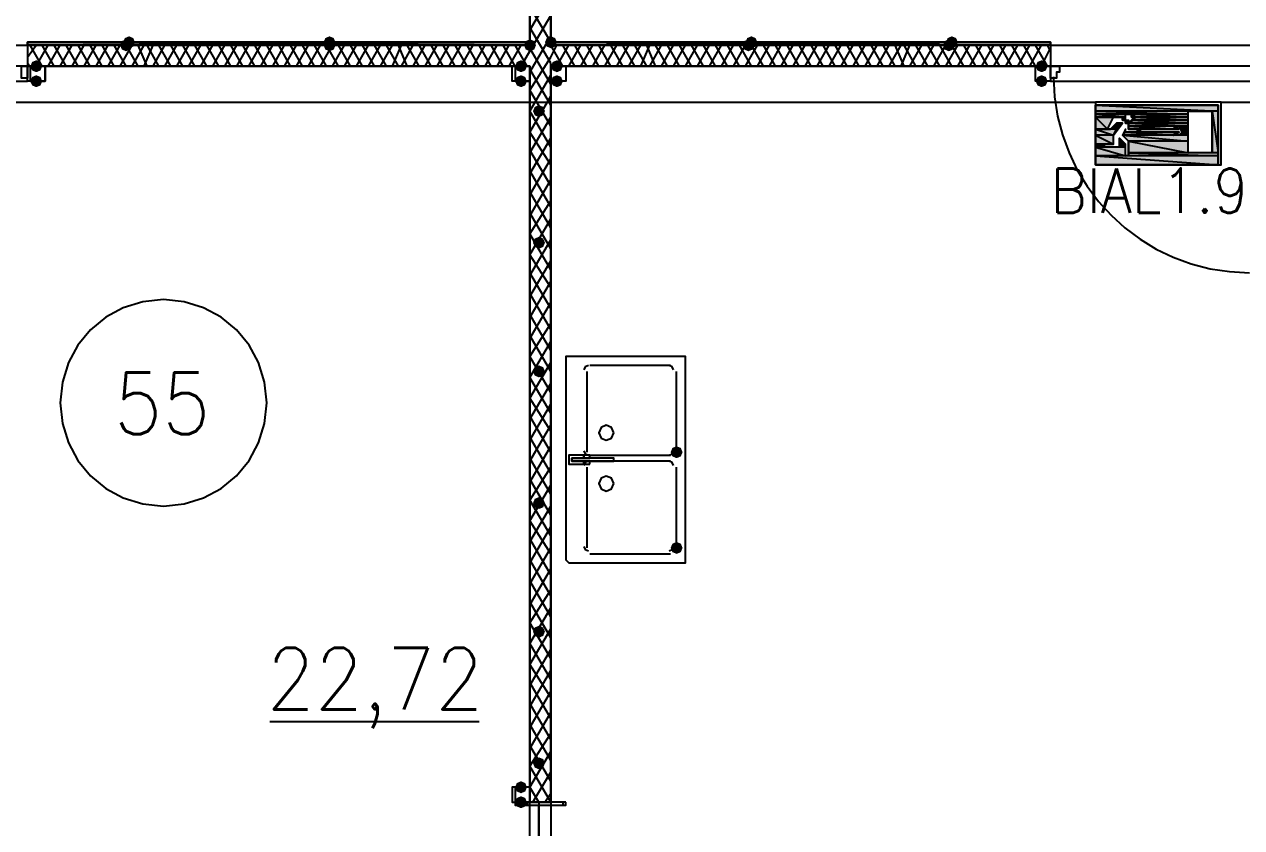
# Model space of a CAD drawing. Header units: millimetres. Extents: x 0 to 420, y 0 to 297.
# Drawn here: x 213.49 to 230.71, y 140.69 to 152.06 of the extents above; entities that cross this region are included whole.
import ezdxf

# ---------------------------------------------------------------- set-up
doc = ezdxf.new("R2010")
doc.units = ezdxf.units.MM
doc.layers.get('0').update_dxf_attribs({"linetype": 'CONTINUOUS'})
doc.styles.get("Standard").update_dxf_attribs({"font": 'STANDARD'})

msp = doc.modelspace()

# ---------------------------------------------------------------- hatches: boundary and pattern name
at = {"true_color": 0x000007}
h = msp.add_hatch(color=0, dxfattribs=at)
h.paths.add_polyline_path([(220.641333, 151.807333), (213.529333, 151.807333), (220.641333, 151.765)], flags=0)
h.paths.add_polyline_path([(213.529333, 151.807333), (220.641333, 151.765), (213.529333, 151.765)], flags=0)
at = {"true_color": 0x0000fe}
for points in [[(215.011, 151.765), (214.986129, 151.705204), (214.926333, 151.680333), (214.866538, 151.705204), (214.841667, 151.765), (214.866537, 151.824796), (214.926333, 151.849667), (214.986129, 151.824796)], [(215.053333, 151.807333), (215.028463, 151.747537), (214.968667, 151.722667), (214.908871, 151.747537), (214.884, 151.807333), (214.908871, 151.867129), (214.968667, 151.892), (215.028462, 151.867129)], [(217.889667, 151.807333), (217.864796, 151.747537), (217.805, 151.722667), (217.745204, 151.747537), (217.720333, 151.807333), (217.745204, 151.867129), (217.805, 151.892), (217.864796, 151.867129)], [(217.889667, 151.765), (217.864796, 151.705204), (217.805, 151.680333), (217.745204, 151.705204), (217.720333, 151.765), (217.745204, 151.824796), (217.805, 151.849667), (217.864796, 151.824796)], [(220.726, 151.765), (220.701129, 151.705204), (220.641333, 151.680333), (220.581538, 151.705204), (220.556667, 151.765), (220.581537, 151.824796), (220.641333, 151.849667), (220.701129, 151.824796)], [(220.726, 151.765), (220.701129, 151.705204), (220.641333, 151.680333), (220.581538, 151.705204), (220.556667, 151.765), (220.581537, 151.824796), (220.641333, 151.849667), (220.701129, 151.824796)], [(221.022333, 151.807333), (220.997462, 151.747537), (220.937667, 151.722667), (220.877871, 151.747537), (220.853, 151.807333), (220.877871, 151.867129), (220.937667, 151.892), (220.997462, 151.867129)], [(223.816333, 151.765), (223.791462, 151.705204), (223.731667, 151.680333), (223.671871, 151.705204), (223.647, 151.765), (223.671871, 151.824796), (223.731667, 151.849667), (223.791462, 151.824796)], [(223.858667, 151.807333), (223.833796, 151.747537), (223.774, 151.722667), (223.714204, 151.747537), (223.689333, 151.807333), (223.714204, 151.867129), (223.774, 151.892), (223.833796, 151.867129)], [(226.652667, 151.765), (226.627796, 151.705204), (226.568, 151.680333), (226.508204, 151.705204), (226.483333, 151.765), (226.508204, 151.824796), (226.568, 151.849667), (226.627796, 151.824796)], [(226.695, 151.807333), (226.670129, 151.747537), (226.610333, 151.722667), (226.550538, 151.747537), (226.525667, 151.807333), (226.550537, 151.867129), (226.610333, 151.892), (226.670129, 151.867129)]]:
    msp.add_hatch(color=0, dxfattribs=at).paths.add_polyline_path(points, flags=0)
at = {"true_color": 0x000007}
h = msp.add_hatch(color=0, dxfattribs=at)
h.paths.add_polyline_path([(228.007333, 151.807333), (220.937667, 151.807333), (228.007333, 151.765)], flags=0)
h.paths.add_polyline_path([(220.937667, 151.807333), (228.007333, 151.765), (220.937667, 151.765)], flags=0)
for points in [[(213.741, 151.468667), (213.716129, 151.408871), (213.656333, 151.384), (213.596538, 151.408871), (213.571667, 151.468667), (213.596537, 151.528462), (213.656333, 151.553333), (213.716129, 151.528463)], [(220.599, 151.468667), (220.574129, 151.408871), (220.514333, 151.384), (220.454537, 151.408871), (220.429667, 151.468667), (220.454537, 151.528462), (220.514333, 151.553333), (220.574129, 151.528463)], [(221.107, 151.468667), (221.082129, 151.408871), (221.022333, 151.384), (220.962538, 151.408871), (220.937667, 151.468667), (220.962537, 151.528462), (221.022333, 151.553333), (221.082129, 151.528463)], [(227.965, 151.468667), (227.940129, 151.408871), (227.880333, 151.384), (227.820538, 151.408871), (227.795667, 151.468667), (227.820537, 151.528462), (227.880333, 151.553333), (227.940129, 151.528463)], [(213.741, 151.257), (213.716129, 151.197204), (213.656333, 151.172333), (213.596538, 151.197204), (213.571667, 151.257), (213.596537, 151.316796), (213.656333, 151.341667), (213.716129, 151.316796)], [(220.599, 151.257), (220.574129, 151.197204), (220.514333, 151.172333), (220.454537, 151.197204), (220.429667, 151.257), (220.454537, 151.316796), (220.514333, 151.341667), (220.574129, 151.316796)], [(221.107, 151.257), (221.082129, 151.197204), (221.022333, 151.172333), (220.962538, 151.197204), (220.937667, 151.257), (220.962537, 151.316796), (221.022333, 151.341667), (221.082129, 151.316796)], [(227.965, 151.257), (227.940129, 151.197204), (227.880333, 151.172333), (227.820538, 151.197204), (227.795667, 151.257), (227.820537, 151.316796), (227.880333, 151.341667), (227.940129, 151.316796)], [(220.853, 150.833667), (220.828129, 150.773871), (220.768333, 150.749), (220.708538, 150.773871), (220.683667, 150.833667), (220.708537, 150.893462), (220.768333, 150.918333), (220.828129, 150.893463)], [(220.853, 148.971), (220.828129, 148.911204), (220.768333, 148.886333), (220.708538, 148.911204), (220.683667, 148.971), (220.708537, 149.030796), (220.768333, 149.055667), (220.828129, 149.030796)], [(220.853, 147.150667), (220.828129, 147.090871), (220.768333, 147.066), (220.708538, 147.090871), (220.683667, 147.150667), (220.708537, 147.210462), (220.768333, 147.235333), (220.828129, 147.210463)], [(222.800333, 146.007667), (222.775463, 145.947871), (222.715667, 145.923), (222.655871, 145.947871), (222.631, 146.007667), (222.655871, 146.067462), (222.715667, 146.092333), (222.775462, 146.067463)], [(220.853, 145.288), (220.828129, 145.228204), (220.768333, 145.203333), (220.708538, 145.228204), (220.683667, 145.288), (220.708537, 145.347796), (220.768333, 145.372667), (220.828129, 145.347796)], [(222.800333, 144.653), (222.775463, 144.593204), (222.715667, 144.568333), (222.655871, 144.593204), (222.631, 144.653), (222.655871, 144.712796), (222.715667, 144.737667), (222.775462, 144.712796)], [(220.853, 143.467667), (220.828129, 143.407871), (220.768333, 143.383), (220.708538, 143.407871), (220.683667, 143.467667), (220.708537, 143.527462), (220.768333, 143.552333), (220.828129, 143.527463)], [(220.853, 141.605), (220.828129, 141.545204), (220.768333, 141.520333), (220.708538, 141.545204), (220.683667, 141.605), (220.708537, 141.664796), (220.768333, 141.689667), (220.828129, 141.664796)], [(220.599, 141.266333), (220.574129, 141.206537), (220.514333, 141.181667), (220.454537, 141.206537), (220.429667, 141.266333), (220.454537, 141.326129), (220.514333, 141.351), (220.574129, 141.326129)], [(220.599, 141.054667), (220.574129, 140.994871), (220.514333, 140.97), (220.454537, 140.994871), (220.429667, 141.054667), (220.454537, 141.114462), (220.514333, 141.139333), (220.574129, 141.114463)]]:
    msp.add_hatch(color=0, dxfattribs=at).paths.add_polyline_path(points, flags=0)
at = {"true_color": 0x000052}
h = msp.add_hatch(color=0, dxfattribs=at)
h.paths.add_polyline_path([(230.378, 150.918333), (228.642333, 150.918333), (230.378, 150.833667)], flags=0)
h.paths.add_polyline_path([(228.642333, 150.918333), (230.378, 150.833667), (228.642333, 150.833667)], flags=0)
h = msp.add_hatch(color=0, dxfattribs=at)
h.paths.add_polyline_path([(229.954667, 150.833667), (228.642333, 150.833667), (229.954667, 150.791333)], flags=0)
h.paths.add_polyline_path([(228.642333, 150.833667), (229.954667, 150.791333), (228.642333, 150.791333)], flags=0)
h = msp.add_hatch(color=0, dxfattribs=at)
h.paths.add_polyline_path([(229.065667, 150.791333), (228.642333, 150.791333)], flags=0)
h.paths.add_polyline_path([(229.065667, 150.791333), (228.642333, 150.791333), (229.108, 150.791333)], flags=0)
h = msp.add_hatch(color=0, dxfattribs=at)
h.paths.add_polyline_path([(228.642333, 150.791333), (229.065667, 150.791333)], flags=0)
h.paths.add_polyline_path([(229.065667, 150.791333), (228.642333, 150.791333)], flags=0)
h = msp.add_hatch(color=0, dxfattribs=at)
h.paths.add_polyline_path([(229.065667, 150.791333), (228.642333, 150.791333), (229.065667, 150.749)], flags=0)
h.paths.add_polyline_path([(228.642333, 150.791333), (229.065667, 150.749), (228.642333, 150.749)], flags=0)
h = msp.add_hatch(color=0, dxfattribs=at)
h.paths.add_polyline_path([(228.642333, 150.749), (229.065667, 150.749)], flags=0)
h.paths.add_polyline_path([(229.065667, 150.749), (228.642333, 150.749)], flags=0)
h.paths.add_polyline_path([(229.065667, 150.749), (228.642333, 150.749)], flags=0)
h.paths.add_polyline_path([(228.642333, 150.749), (229.065667, 150.749)], flags=0)
h = msp.add_hatch(color=0, dxfattribs=at)
h.paths.add_polyline_path([(228.642333, 150.749), (229.065667, 150.749)], flags=0)
h.paths.add_polyline_path([(229.065667, 150.749), (228.642333, 150.749)], flags=0)
h = msp.add_hatch(color=0, dxfattribs=at)
h.paths.add_polyline_path([(228.896333, 150.749), (228.642333, 150.749), (228.811667, 150.579667)], flags=0)
h.paths.add_polyline_path([(228.642333, 150.749), (228.811667, 150.579667), (228.642333, 150.579667)], flags=0)
h = msp.add_hatch(color=0, dxfattribs=at)
h.paths.add_polyline_path([(229.065667, 150.749), (229.023333, 150.749), (229.065667, 150.706667)], flags=0)
h.paths.add_polyline_path([(229.023333, 150.749), (229.065667, 150.706667), (229.023333, 150.706667)], flags=0)
h = msp.add_hatch(color=0, dxfattribs=at)
h.paths.add_polyline_path([(229.023333, 150.706667), (229.065667, 150.706667)], flags=0)
h.paths.add_polyline_path([(229.065667, 150.706667), (229.023333, 150.706667)], flags=0)
h = msp.add_hatch(color=0, dxfattribs=at)
h.paths.add_polyline_path([(229.023333, 150.706667), (229.065667, 150.706667)], flags=0)
h.paths.add_polyline_path([(229.065667, 150.706667), (229.023333, 150.706667)], flags=0)
h = msp.add_hatch(color=0, dxfattribs=at)
h.paths.add_polyline_path([(229.108, 150.791333), (229.065667, 150.791333)], flags=0)
h.paths.add_polyline_path([(229.065667, 150.791333), (229.108, 150.791333)], flags=0)
h = msp.add_hatch(color=0, dxfattribs=at)
h.paths.add_polyline_path([(229.108, 150.664333), (229.065667, 150.706667)], flags=0)
h.paths.add_polyline_path([(229.108, 150.664333), (229.065667, 150.706667), (229.108, 150.706667)], flags=0)
h = msp.add_hatch(color=0, dxfattribs=at)
h.paths.add_polyline_path([(229.065667, 150.706667), (229.065667, 150.664333)], flags=0)
h.paths.add_polyline_path([(229.065667, 150.664333), (229.065667, 150.706667)], flags=0)
h = msp.add_hatch(color=0, dxfattribs=at)
h.paths.add_polyline_path([(229.108, 150.791333), (229.954667, 150.791333)], flags=0)
h.paths.add_polyline_path([(229.954667, 150.791333), (229.108, 150.791333)], flags=0)
for points in [[(229.108, 150.791333), (229.150333, 150.791333)], [(229.150333, 150.791333), (229.192667, 150.749), (229.150333, 150.749)], [(229.150333, 150.749), (229.192667, 150.749)], [(229.192667, 150.749), (229.192667, 150.706667), (229.150333, 150.706667)], [(229.150333, 150.706667), (229.192667, 150.706667)], [(228.981, 150.452667), (229.023333, 150.410333), (228.981, 150.410333)]]:
    msp.add_hatch(color=0, dxfattribs=at).paths.add_polyline_path(points, flags=0)
h = msp.add_hatch(color=0, dxfattribs=at)
h.paths.add_polyline_path([(229.108, 150.791333), (229.954667, 150.791333)], flags=0)
h.paths.add_polyline_path([(229.954667, 150.791333), (229.108, 150.791333)], flags=0)
h = msp.add_hatch(color=0, dxfattribs=at)
h.paths.add_polyline_path([(229.150333, 150.664333), (229.150333, 150.706667)], flags=0)
h.paths.add_polyline_path([(229.150333, 150.706667), (229.150333, 150.664333), (229.108, 150.664333)], flags=0)
h = msp.add_hatch(color=0, dxfattribs=at)
h.paths.add_polyline_path([(229.150333, 150.791333), (229.954667, 150.791333)], flags=0)
h.paths.add_polyline_path([(229.954667, 150.791333), (229.150333, 150.791333)], flags=0)
h = msp.add_hatch(color=0, dxfattribs=at)
h.paths.add_polyline_path([(229.150333, 150.706667), (229.192667, 150.706667)], flags=0)
h.paths.add_polyline_path([(229.192667, 150.706667), (229.150333, 150.706667)], flags=0)
h = msp.add_hatch(color=0, dxfattribs=at)
h.paths.add_polyline_path([(229.954667, 150.706667), (229.192667, 150.706667)], flags=0)
h.paths.add_polyline_path([(229.192667, 150.706667), (229.954667, 150.706667), (229.150333, 150.706667)], flags=0)
h = msp.add_hatch(color=0, dxfattribs=at)
h.paths.add_polyline_path([(229.150333, 150.706667), (229.954667, 150.706667)], flags=0)
h.paths.add_polyline_path([(229.954667, 150.706667), (229.150333, 150.706667)], flags=0)
h = msp.add_hatch(color=0, dxfattribs=at)
h.paths.add_polyline_path([(229.150333, 150.706667), (229.954667, 150.706667)], flags=0)
h.paths.add_polyline_path([(229.954667, 150.706667), (229.150333, 150.706667)], flags=0)
h = msp.add_hatch(color=0, dxfattribs=at)
h.paths.add_polyline_path([(229.954667, 150.706667), (229.150333, 150.706667), (229.954667, 150.664333)], flags=0)
h.paths.add_polyline_path([(229.150333, 150.706667), (229.954667, 150.664333), (229.150333, 150.664333)], flags=0)
h = msp.add_hatch(color=0, dxfattribs=at)
h.paths.add_polyline_path([(229.192667, 150.791333), (229.954667, 150.791333)], flags=0)
h.paths.add_polyline_path([(229.954667, 150.791333), (229.192667, 150.791333)], flags=0)
h = msp.add_hatch(color=0, dxfattribs=at)
h.paths.add_polyline_path([(229.954667, 150.791333), (229.192667, 150.791333), (229.954667, 150.749)], flags=0)
h.paths.add_polyline_path([(229.192667, 150.791333), (229.954667, 150.749), (229.192667, 150.749)], flags=0)
h = msp.add_hatch(color=0, dxfattribs=at)
h.paths.add_polyline_path([(229.192667, 150.749), (229.954667, 150.749)], flags=0)
h.paths.add_polyline_path([(229.954667, 150.749), (229.192667, 150.749)], flags=0)
h = msp.add_hatch(color=0, dxfattribs=at)
h.paths.add_polyline_path([(229.192667, 150.749), (229.954667, 150.749)], flags=0)
h.paths.add_polyline_path([(229.954667, 150.749), (229.192667, 150.749)], flags=0)
h = msp.add_hatch(color=0, dxfattribs=at)
h.paths.add_polyline_path([(229.192667, 150.749), (229.954667, 150.749)], flags=0)
h.paths.add_polyline_path([(229.954667, 150.749), (229.192667, 150.749)], flags=0)
h = msp.add_hatch(color=0, dxfattribs=at)
h.paths.add_polyline_path([(229.192667, 150.749), (229.954667, 150.749)], flags=0)
h.paths.add_polyline_path([(229.954667, 150.749), (229.192667, 150.749)], flags=0)
h = msp.add_hatch(color=0, dxfattribs=at)
h.paths.add_polyline_path([(229.954667, 150.749), (229.192667, 150.749), (229.954667, 150.706667)], flags=0)
h.paths.add_polyline_path([(229.192667, 150.749), (229.954667, 150.706667), (229.192667, 150.706667)], flags=0)
h = msp.add_hatch(color=0, dxfattribs=at)
h.paths.add_polyline_path([(229.192667, 150.706667), (229.954667, 150.706667)], flags=0)
h.paths.add_polyline_path([(229.954667, 150.706667), (229.192667, 150.706667)], flags=0)
h = msp.add_hatch(color=0, dxfattribs=at)
h.paths.add_polyline_path([(229.192667, 150.706667), (229.954667, 150.706667)], flags=0)
h.paths.add_polyline_path([(229.954667, 150.706667), (229.192667, 150.706667)], flags=0)
h = msp.add_hatch(color=0, dxfattribs=at)
h.paths.add_polyline_path([(229.192667, 150.706667), (229.954667, 150.706667)], flags=0)
h.paths.add_polyline_path([(229.954667, 150.706667), (229.192667, 150.706667)], flags=0)
h = msp.add_hatch(color=0, dxfattribs=at)
h.paths.add_polyline_path([(230.378, 150.833667), (230.293333, 150.833667), (230.378, 150.241)], flags=0)
h.paths.add_polyline_path([(230.293333, 150.833667), (230.378, 150.241), (230.293333, 150.241)], flags=0)
h = msp.add_hatch(color=0, dxfattribs=at)
h.paths.add_polyline_path([(228.854, 150.579667), (228.642333, 150.579667)], flags=0)
h.paths.add_polyline_path([(228.854, 150.579667), (228.642333, 150.579667), (228.811667, 150.579667)], flags=0)
h = msp.add_hatch(color=0, dxfattribs=at)
h.paths.add_polyline_path([(228.938667, 150.579667), (228.642333, 150.579667), (228.896333, 150.495)], flags=0)
h.paths.add_polyline_path([(228.642333, 150.579667), (228.896333, 150.495), (228.642333, 150.495)], flags=0)
h = msp.add_hatch(color=0, dxfattribs=at)
h.paths.add_polyline_path([(229.023333, 150.664333), (228.938667, 150.664333), (228.938667, 150.579667)], flags=0)
h.paths.add_polyline_path([(228.938667, 150.664333), (228.938667, 150.579667), (228.854, 150.579667)], flags=0)
h = msp.add_hatch(color=0, dxfattribs=at)
h.paths.add_polyline_path([(229.785333, 150.537333), (229.065667, 150.537333), (229.743, 150.495)], flags=0)
h.paths.add_polyline_path([(229.065667, 150.537333), (229.743, 150.495), (229.023333, 150.495)], flags=0)
h = msp.add_hatch(color=0, dxfattribs=at)
h.paths.add_polyline_path([(229.065667, 150.664333), (229.108, 150.664333)], flags=0)
h.paths.add_polyline_path([(229.108, 150.664333), (229.065667, 150.664333)], flags=0)
h = msp.add_hatch(color=0, dxfattribs=at)
h.paths.add_polyline_path([(229.065667, 150.664333), (229.954667, 150.664333)], flags=0)
h.paths.add_polyline_path([(229.954667, 150.664333), (229.065667, 150.664333)], flags=0)
h = msp.add_hatch(color=0, dxfattribs=at)
h.paths.add_polyline_path([(229.954667, 150.664333), (229.108, 150.664333), (229.954667, 150.622)], flags=0)
h.paths.add_polyline_path([(229.108, 150.664333), (229.954667, 150.622), (229.108, 150.622)], flags=0)
h = msp.add_hatch(color=0, dxfattribs=at)
h.paths.add_polyline_path([(229.743, 150.622), (229.108, 150.622), (229.785333, 150.579667)], flags=0)
h.paths.add_polyline_path([(229.108, 150.622), (229.785333, 150.579667), (229.108, 150.579667)], flags=0)
h = msp.add_hatch(color=0, dxfattribs=at)
h.paths.add_polyline_path([(229.150333, 150.664333), (229.954667, 150.664333)], flags=0)
h.paths.add_polyline_path([(229.954667, 150.664333), (229.150333, 150.664333)], flags=0)
h = msp.add_hatch(color=0, dxfattribs=at)
h.paths.add_polyline_path([(229.827667, 150.579667), (229.235, 150.579667)], flags=0)
h.paths.add_polyline_path([(229.827667, 150.579667), (229.235, 150.579667), (229.785333, 150.579667)], flags=0)
h = msp.add_hatch(color=0, dxfattribs=at)
h.paths.add_polyline_path([(229.277333, 150.579667), (229.235, 150.579667), (229.277333, 150.537333)], flags=0)
h.paths.add_polyline_path([(229.235, 150.579667), (229.277333, 150.537333), (229.235, 150.537333)], flags=0)
h = msp.add_hatch(color=0, dxfattribs=at)
h.paths.add_polyline_path([(229.785333, 150.537333), (229.235, 150.537333)], flags=0)
h.paths.add_polyline_path([(229.785333, 150.537333), (229.235, 150.537333), (229.827667, 150.537333)], flags=0)
h = msp.add_hatch(color=0, dxfattribs=at)
h.paths.add_polyline_path([(229.954667, 150.622), (229.827667, 150.622), (229.954667, 150.537333)], flags=0)
h.paths.add_polyline_path([(229.827667, 150.622), (229.954667, 150.537333), (229.87, 150.537333)], flags=0)
h = msp.add_hatch(color=0, dxfattribs=at)
h.paths.add_polyline_path([(229.954667, 150.537333), (229.87, 150.537333), (229.954667, 150.495)], flags=0)
h.paths.add_polyline_path([(229.87, 150.537333), (229.954667, 150.495), (229.827667, 150.495)], flags=0)
h = msp.add_hatch(color=0, dxfattribs=at)
h.paths.add_polyline_path([(228.896333, 150.495), (228.642333, 150.495), (228.896333, 150.368)], flags=0)
h.paths.add_polyline_path([(228.642333, 150.495), (228.896333, 150.368), (228.642333, 150.368)], flags=0)
h = msp.add_hatch(color=0, dxfattribs=at)
h.paths.add_polyline_path([(228.769333, 150.368), (228.642333, 150.368), (228.769333, 150.325667)], flags=0)
h.paths.add_polyline_path([(228.642333, 150.368), (228.769333, 150.325667), (228.642333, 150.325667)], flags=0)
h = msp.add_hatch(color=0, dxfattribs=at)
h.paths.add_polyline_path([(229.023333, 150.410333), (228.981, 150.410333), (229.065667, 150.368)], flags=0)
h.paths.add_polyline_path([(228.981, 150.410333), (229.065667, 150.368), (228.981, 150.368)], flags=0)
h = msp.add_hatch(color=0, dxfattribs=at)
h.paths.add_polyline_path([(229.065667, 150.368), (228.981, 150.368), (229.065667, 150.325667)], flags=0)
h.paths.add_polyline_path([(228.981, 150.368), (229.065667, 150.325667), (228.981, 150.325667)], flags=0)
h = msp.add_hatch(color=0, dxfattribs=at)
h.paths.add_polyline_path([(229.954667, 150.495), (229.023333, 150.495), (229.954667, 150.410333)], flags=0)
h.paths.add_polyline_path([(229.023333, 150.495), (229.954667, 150.410333), (229.108, 150.410333)], flags=0)
h = msp.add_hatch(color=0, dxfattribs=at)
h.paths.add_polyline_path([(229.954667, 150.410333), (229.108, 150.410333), (229.954667, 150.241)], flags=0)
h.paths.add_polyline_path([(229.108, 150.410333), (229.954667, 150.241), (229.108, 150.241)], flags=0)
h = msp.add_hatch(color=0, dxfattribs=at)
h.paths.add_polyline_path([(229.065667, 150.325667), (228.642333, 150.325667), (229.065667, 150.198667)], flags=0)
h.paths.add_polyline_path([(228.642333, 150.325667), (229.065667, 150.198667), (228.642333, 150.198667)], flags=0)
h = msp.add_hatch(color=0, dxfattribs=at)
h.paths.add_polyline_path([(230.378, 150.198667), (228.642333, 150.198667), (230.378, 150.071667)], flags=0)
h.paths.add_polyline_path([(228.642333, 150.198667), (230.378, 150.071667), (228.642333, 150.071667)], flags=0)
h = msp.add_hatch(color=0, dxfattribs=at)
h.paths.add_polyline_path([(230.378, 150.241), (229.108, 150.241), (230.378, 150.198667)], flags=0)
h.paths.add_polyline_path([(229.108, 150.241), (230.378, 150.198667), (229.108, 150.198667)], flags=0)

# ---------------------------------------------------------------- linework, layer by layer
at = {"color": 0, "true_color": 0x0000ab}
for points in [[(203.538667, 151.765), (220.641333, 151.765), (220.641333, 158.453667), (203.538667, 158.453667)], [(220.937667, 158.453667), (220.937667, 151.765), (238.548333, 151.765), (238.548333, 158.453667)]]:
    msp.add_lwpolyline(points, close=True, dxfattribs=at)
at = {"color": 0, "true_color": 0x000007}
for points in [[(220.641333, 157.734), (220.641333, 151.765)], [(220.937667, 151.765), (220.937667, 157.734), (220.641333, 157.734)], [(220.641333, 151.976667), (220.937667, 152.484667)], [(220.937667, 151.807333), (220.641333, 152.315333)], [(220.641333, 151.680333), (220.937667, 152.188333)], [(220.937667, 151.511), (220.641333, 152.019)], [(220.641333, 151.765), (213.529333, 151.765), (220.641333, 151.807333), (213.529333, 151.807333)], [(213.529333, 151.595667), (213.656333, 151.765)], [(213.529333, 151.765), (213.529333, 151.468667)], [(213.529333, 151.765), (213.529333, 151.468667)], [(220.641333, 151.765), (213.529333, 151.765)], [(213.741, 151.468667), (213.571667, 151.765)], [(213.656333, 151.468667), (213.825667, 151.765)], [(213.910333, 151.468667), (213.741, 151.765)], [(213.825667, 151.468667), (213.995, 151.765)], [(214.079667, 151.468667), (213.910333, 151.765)], [(213.995, 151.468667), (214.164333, 151.765)], [(214.249, 151.468667), (214.079667, 151.765)], [(214.164333, 151.468667), (214.333667, 151.765)], [(214.418333, 151.468667), (214.249, 151.765)], [(214.333667, 151.468667), (214.503, 151.765)], [(214.587667, 151.468667), (214.418333, 151.765)], [(214.503, 151.468667), (214.672333, 151.765)], [(214.757, 151.468667), (214.587667, 151.765)], [(214.672333, 151.468667), (214.841667, 151.765)], [(214.926333, 151.468667), (214.757, 151.765)], [(214.841667, 151.468667), (215.011, 151.765)], [(215.095667, 151.468667), (214.926333, 151.765)], [(215.011, 151.468667), (215.180333, 151.765)], [(215.222667, 151.468667), (215.095667, 151.765)], [(215.180333, 151.468667), (215.307333, 151.765)], [(215.392, 151.468667), (215.222667, 151.765)], [(215.307333, 151.468667), (215.476667, 151.765)], [(215.561333, 151.468667), (215.392, 151.765)], [(215.476667, 151.468667), (215.646, 151.765)], [(215.730667, 151.468667), (215.561333, 151.765)], [(215.646, 151.468667), (215.815333, 151.765)], [(215.9, 151.468667), (215.730667, 151.765)], [(215.815333, 151.468667), (215.984667, 151.765)], [(216.069333, 151.468667), (215.9, 151.765)], [(215.984667, 151.468667), (216.154, 151.765)], [(216.238667, 151.468667), (216.069333, 151.765)], [(216.154, 151.468667), (216.323333, 151.765)], [(216.408, 151.468667), (216.238667, 151.765)], [(216.323333, 151.468667), (216.492667, 151.765)], [(216.577333, 151.468667), (216.408, 151.765)], [(216.492667, 151.468667), (216.662, 151.765)], [(216.746667, 151.468667), (216.577333, 151.765)], [(216.662, 151.468667), (216.831333, 151.765)], [(216.916, 151.468667), (216.746667, 151.765)], [(216.831333, 151.468667), (217.000667, 151.765)], [(217.085333, 151.468667), (216.916, 151.765)], [(217.000667, 151.468667), (217.17, 151.765)], [(217.254667, 151.468667), (217.085333, 151.765)], [(217.17, 151.468667), (217.339333, 151.765)], [(217.424, 151.468667), (217.254667, 151.765)], [(217.339333, 151.468667), (217.508667, 151.765)], [(217.593333, 151.468667), (217.424, 151.765)], [(217.508667, 151.468667), (217.678, 151.765)], [(217.762667, 151.468667), (217.593333, 151.765)], [(217.678, 151.468667), (217.847333, 151.765)], [(217.932, 151.468667), (217.762667, 151.765)], [(217.847333, 151.468667), (218.016667, 151.765)], [(218.101333, 151.468667), (217.932, 151.765)], [(218.016667, 151.468667), (218.186, 151.765)], [(218.270667, 151.468667), (218.101333, 151.765)], [(218.186, 151.468667), (218.355333, 151.765)], [(218.44, 151.468667), (218.270667, 151.765)], [(218.355333, 151.468667), (218.524667, 151.765)], [(218.609333, 151.468667), (218.44, 151.765)], [(218.524667, 151.468667), (218.694, 151.765)], [(218.778667, 151.468667), (218.609333, 151.765)], [(218.694, 151.468667), (218.821, 151.765)], [(218.905667, 151.468667), (218.778667, 151.765)], [(218.821, 151.468667), (218.990333, 151.765)], [(219.075, 151.468667), (218.905667, 151.765)], [(218.990333, 151.468667), (219.159667, 151.765)], [(219.244333, 151.468667), (219.075, 151.765)], [(219.159667, 151.468667), (219.329, 151.765)], [(219.413667, 151.468667), (219.244333, 151.765)], [(219.329, 151.468667), (219.498333, 151.765)], [(219.583, 151.468667), (219.413667, 151.765)], [(219.498333, 151.468667), (219.667667, 151.765)], [(219.752333, 151.468667), (219.583, 151.765)], [(219.667667, 151.468667), (219.837, 151.765)], [(219.921667, 151.468667), (219.752333, 151.765)], [(219.837, 151.468667), (220.006333, 151.765)], [(220.091, 151.468667), (219.921667, 151.765)], [(220.006333, 151.468667), (220.175667, 151.765)], [(220.260333, 151.468667), (220.091, 151.765)], [(220.175667, 151.468667), (220.345, 151.765)], [(220.429667, 151.468667), (220.260333, 151.765)], [(220.345, 151.468667), (220.514333, 151.765)], [(220.599, 151.468667), (220.429667, 151.765)], [(220.641333, 151.722667), (220.599, 151.765)], [(220.641333, 151.384), (220.937667, 151.892)], [(228.007333, 151.807333), (220.937667, 151.807333), (228.007333, 151.807333), (220.937667, 151.765)], [(220.937667, 151.595667), (221.022333, 151.765)], [(221.107, 151.468667), (220.937667, 151.765)], [(228.007333, 151.765), (220.937667, 151.765)], [(221.022333, 151.468667), (221.191667, 151.765)], [(221.276333, 151.468667), (221.107, 151.765)], [(221.191667, 151.468667), (221.361, 151.765)], [(221.445667, 151.468667), (221.276333, 151.765)], [(221.361, 151.468667), (221.530333, 151.765)], [(221.615, 151.468667), (221.445667, 151.765)], [(221.530333, 151.468667), (221.699667, 151.765)], [(221.784333, 151.468667), (221.615, 151.765)], [(221.699667, 151.468667), (221.869, 151.765)], [(221.953667, 151.468667), (221.784333, 151.765)], [(221.869, 151.468667), (222.038333, 151.765)], [(222.123, 151.468667), (221.953667, 151.765)], [(222.038333, 151.468667), (222.207667, 151.765)], [(222.292333, 151.468667), (222.123, 151.765)], [(222.207667, 151.468667), (222.334667, 151.765)], [(222.419333, 151.468667), (222.292333, 151.765)], [(222.334667, 151.468667), (222.504, 151.765)], [(222.588667, 151.468667), (222.419333, 151.765)], [(222.504, 151.468667), (222.673333, 151.765)], [(222.758, 151.468667), (222.588667, 151.765)], [(222.673333, 151.468667), (222.842667, 151.765)], [(222.927333, 151.468667), (222.758, 151.765)], [(222.842667, 151.468667), (223.012, 151.765)], [(223.096667, 151.468667), (222.927333, 151.765)], [(223.012, 151.468667), (223.181333, 151.765)], [(223.266, 151.468667), (223.096667, 151.765)], [(223.181333, 151.468667), (223.350667, 151.765)], [(223.435333, 151.468667), (223.266, 151.765)], [(223.350667, 151.468667), (223.52, 151.765)], [(223.604667, 151.468667), (223.435333, 151.765)], [(223.52, 151.468667), (223.689333, 151.765)], [(223.774, 151.468667), (223.604667, 151.765)], [(223.689333, 151.468667), (223.858667, 151.765)], [(223.943333, 151.468667), (223.774, 151.765)], [(223.858667, 151.468667), (224.028, 151.765)], [(224.112667, 151.468667), (223.943333, 151.765)], [(224.028, 151.468667), (224.197333, 151.765)], [(224.282, 151.468667), (224.112667, 151.765)], [(224.197333, 151.468667), (224.366667, 151.765)], [(224.451333, 151.468667), (224.282, 151.765)], [(224.366667, 151.468667), (224.536, 151.765)], [(224.620667, 151.468667), (224.451333, 151.765)], [(224.536, 151.468667), (224.705333, 151.765)], [(224.79, 151.468667), (224.620667, 151.765)], [(224.705333, 151.468667), (224.874667, 151.765)], [(224.959333, 151.468667), (224.79, 151.765)], [(224.874667, 151.468667), (225.044, 151.765)], [(225.128667, 151.468667), (224.959333, 151.765)], [(225.044, 151.468667), (225.213333, 151.765)], [(225.298, 151.468667), (225.128667, 151.765)], [(225.213333, 151.468667), (225.382667, 151.765)], [(225.467333, 151.468667), (225.298, 151.765)], [(225.382667, 151.468667), (225.552, 151.765)], [(225.636667, 151.468667), (225.467333, 151.765)], [(225.552, 151.468667), (225.721333, 151.765)], [(225.806, 151.468667), (225.636667, 151.765)], [(225.721333, 151.468667), (225.890667, 151.765)], [(225.933, 151.468667), (225.806, 151.765)], [(225.890667, 151.468667), (226.017667, 151.765)], [(226.102333, 151.468667), (225.933, 151.765)], [(226.017667, 151.468667), (226.187, 151.765)], [(226.271667, 151.468667), (226.102333, 151.765)], [(226.187, 151.468667), (226.356333, 151.765)], [(226.441, 151.468667), (226.271667, 151.765)], [(226.356333, 151.468667), (226.525667, 151.765)], [(226.610333, 151.468667), (226.441, 151.765)], [(226.525667, 151.468667), (226.695, 151.765)], [(226.779667, 151.468667), (226.610333, 151.765)], [(226.695, 151.468667), (226.864333, 151.765)], [(226.949, 151.468667), (226.779667, 151.765)], [(226.864333, 151.468667), (227.033667, 151.765)], [(227.118333, 151.468667), (226.949, 151.765)], [(227.033667, 151.468667), (227.203, 151.765)], [(227.287667, 151.468667), (227.118333, 151.765)], [(227.203, 151.468667), (227.372333, 151.765)], [(227.457, 151.468667), (227.287667, 151.765)], [(227.372333, 151.468667), (227.541667, 151.765)], [(227.626333, 151.468667), (227.457, 151.765)], [(227.541667, 151.468667), (227.711, 151.765)], [(227.795667, 151.468667), (227.626333, 151.765)], [(227.711, 151.468667), (227.880333, 151.765)], [(227.965, 151.468667), (227.795667, 151.765)], [(228.007333, 151.680333), (227.965, 151.765)], [(228.007333, 151.765), (228.007333, 151.468667)], [(228.007333, 151.765), (228.007333, 151.468667)], [(220.514333, 151.468667), (220.641333, 151.680333)], [(220.937667, 151.214667), (220.641333, 151.722667)], [(220.641333, 151.13), (220.937667, 151.595667)], [(227.880333, 151.468667), (228.007333, 151.722667)], [(213.529333, 151.384), (213.529333, 151.468667), (212.09, 151.468667)], [(213.571667, 151.468667), (213.529333, 151.511)], [(213.529333, 151.468667), (220.641333, 151.468667)], [(220.641333, 151.468667), (220.641333, 141.054667), (220.937667, 141.054667), (220.937667, 151.468667)], [(220.937667, 150.918333), (220.641333, 151.426333)], [(220.937667, 151.468667), (220.937667, 151.511)], [(220.937667, 151.468667), (228.007333, 151.468667)], [(229.489, 151.468667), (228.007333, 151.468667), (228.007333, 151.384)], [(230.928333, 151.384), (230.928333, 151.468667), (229.489, 151.468667)], [(212.09, 151.257), (213.529333, 151.257), (213.529333, 151.384)], [(220.641333, 150.833667), (220.937667, 151.341667)], [(228.007333, 151.384), (228.007333, 151.257), (229.489, 151.257)], [(228.049667, 151.3205), (228.063982, 151.036994), (228.106001, 150.761677), (228.174328, 150.495944), (228.26757, 150.241188), (228.384333, 149.998803), (228.523223, 149.770183), (228.682847, 149.556721), (228.861811, 149.359811), (229.058721, 149.180847), (229.272183, 149.021223), (229.500803, 148.882333), (229.743188, 148.76557), (229.997944, 148.672328), (230.263677, 148.604001), (230.538994, 148.561982), (230.8225, 148.547667)], [(229.489, 151.257), (230.928333, 151.257), (230.928333, 151.384)], [(220.937667, 150.622), (220.641333, 151.13)], [(220.641333, 150.537333), (220.937667, 151.045333)], [(220.937667, 150.325667), (220.641333, 150.833667)], [(220.641333, 150.241), (220.937667, 150.749)], [(220.937667, 150.071667), (220.641333, 150.537333)], [(220.641333, 149.944667), (220.937667, 150.452667)], [(220.937667, 149.775333), (220.641333, 150.283333)], [(220.641333, 149.648333), (220.937667, 150.156333)], [(220.937667, 149.479), (220.641333, 149.987)], [(220.641333, 149.352), (220.937667, 149.86)], [(220.937667, 149.182667), (220.641333, 149.690667)], [(220.641333, 149.098), (220.937667, 149.563667)], [(220.937667, 148.886333), (220.641333, 149.394333)], [(220.641333, 148.801667), (220.937667, 149.309667)], [(220.937667, 148.59), (220.641333, 149.098)], [(220.641333, 148.505333), (220.937667, 149.013333)], [(220.937667, 148.336), (220.641333, 148.801667)], [(220.641333, 148.209), (220.937667, 148.717)], [(220.937667, 148.039667), (220.641333, 148.547667)], [(220.641333, 147.912667), (220.937667, 148.420667)], [(216.916, 146.706167), (216.886328, 147.000508), (216.801227, 147.274659), (216.66657, 147.522746), (216.48823, 147.738896), (216.27208, 147.917236), (216.023993, 148.051893), (215.749842, 148.136995), (215.4555, 148.166667), (215.161158, 148.136995), (214.887007, 148.051893), (214.63892, 147.917236), (214.42277, 147.738896), (214.24443, 147.522746), (214.109773, 147.274659), (214.024672, 147.000508), (213.995, 146.706167)], [(220.937667, 147.743333), (220.641333, 148.251333)], [(220.641333, 147.616333), (220.937667, 148.124333)], [(220.937667, 147.447), (220.641333, 147.955)], [(220.641333, 147.362333), (220.937667, 147.828)], [(220.937667, 147.150667), (220.641333, 147.658667)], [(220.641333, 147.066), (220.937667, 147.574)], [(220.937667, 146.854333), (220.641333, 147.362333)], [(220.641333, 146.769667), (220.937667, 147.277667)], [(221.466833, 147.235333), (221.421932, 147.216735), (221.403333, 147.171833)], [(221.445667, 147.150667), (221.445667, 146.007667)], [(222.631, 147.235333), (221.488, 147.235333)], [(222.673333, 147.171833), (222.654735, 147.216735), (222.609833, 147.235333)], [(222.715667, 146.007667), (222.715667, 147.150667)], [(220.937667, 146.558), (220.641333, 147.066)], [(220.641333, 146.473333), (220.937667, 146.981333)], [(220.937667, 146.304), (220.641333, 146.769667)], [(213.995, 146.706167), (214.024672, 146.411825), (214.109773, 146.137674), (214.24443, 145.889587), (214.42277, 145.673437), (214.63892, 145.495097), (214.887007, 145.36044), (215.161158, 145.275339), (215.4555, 145.245667), (215.749842, 145.275339), (216.023993, 145.36044), (216.27208, 145.495097), (216.48823, 145.673437), (216.66657, 145.889587), (216.801227, 146.137674), (216.886328, 146.411825), (216.916, 146.706167)], [(220.641333, 146.177), (220.937667, 146.685)], [(220.937667, 146.007667), (220.641333, 146.515667)], [(220.641333, 145.880667), (220.937667, 146.388667)], [(220.937667, 145.711333), (220.641333, 146.219333)], [(220.641333, 145.584333), (220.937667, 146.092333)], [(220.937667, 145.415), (220.641333, 145.923)], [(221.403333, 146.028833), (221.421932, 145.983932), (221.466833, 145.965333)], [(221.488, 145.965333), (222.631, 145.965333)], [(222.609833, 145.965333), (222.654735, 145.983932), (222.673333, 146.028833)], [(220.641333, 145.330333), (220.937667, 145.796)], [(221.466833, 145.880667), (221.421932, 145.862068), (221.403333, 145.817167)], [(221.445667, 145.796), (221.445667, 144.653)], [(222.631, 145.880667), (221.488, 145.880667)], [(222.673333, 145.817167), (222.654735, 145.862068), (222.609833, 145.880667)], [(222.715667, 144.653), (222.715667, 145.796)], [(220.937667, 145.118667), (220.641333, 145.626667)], [(220.641333, 145.034), (220.937667, 145.542)], [(220.937667, 144.822333), (220.641333, 145.330333)], [(220.641333, 144.737667), (220.937667, 145.245667)], [(220.937667, 144.568333), (220.641333, 145.034)], [(220.641333, 144.441333), (220.937667, 144.949333)], [(220.937667, 144.272), (220.641333, 144.78)], [(220.641333, 144.145), (220.937667, 144.653)], [(221.403333, 144.674167), (221.421932, 144.629265), (221.466833, 144.610667)], [(221.488, 144.568333), (222.631, 144.568333)], [(222.609833, 144.610667), (222.654735, 144.629265), (222.673333, 144.674167)], [(220.937667, 143.975667), (220.641333, 144.483667)], [(220.641333, 143.848667), (220.937667, 144.356667)], [(220.937667, 143.679333), (220.641333, 144.187333)], [(220.641333, 143.594667), (220.937667, 144.060333)], [(220.937667, 143.383), (220.641333, 143.891)], [(220.641333, 143.298333), (220.937667, 143.806333)], [(220.937667, 143.086667), (220.641333, 143.594667)], [(220.641333, 143.002), (220.937667, 143.51)], [(220.937667, 142.790333), (220.641333, 143.298333)], [(220.641333, 142.705667), (220.937667, 143.213667)], [(220.937667, 142.536333), (220.641333, 143.002)], [(220.641333, 142.409333), (220.937667, 142.917333)], [(220.937667, 142.24), (220.641333, 142.748)], [(220.641333, 142.113), (220.937667, 142.621)], [(220.937667, 141.943667), (220.641333, 142.451667)], [(220.641333, 141.816667), (220.937667, 142.324667)], [(216.958333, 142.197667), (219.921667, 142.197667)], [(220.937667, 141.647333), (220.641333, 142.155333)], [(220.641333, 141.562667), (220.937667, 142.028333)], [(220.937667, 141.351), (220.641333, 141.859)], [(220.641333, 141.266333), (220.937667, 141.774333)], [(220.937667, 141.054667), (220.641333, 141.562667)], [(220.683667, 141.054667), (220.937667, 141.478)], [(220.768333, 141.054667), (220.641333, 141.266333)], [(220.853, 141.054667), (220.937667, 141.181667)], [(220.429667, 141.054667), (220.429667, 141.012333)], [(220.599, 141.054667), (220.599, 141.012333)], [(220.768333, 141.054667), (220.768333, 140.335)], [(220.937667, 141.054667), (220.937667, 141.012333)], [(221.107, 141.054667), (221.107, 141.012333)]]:
    msp.add_lwpolyline(points, dxfattribs=at)
for points in [[(220.641333, 151.807333), (213.529333, 151.807333), (220.641333, 151.765)], [(213.529333, 151.807333), (220.641333, 151.765), (213.529333, 151.765)], [(213.529333, 151.765), (220.641333, 151.765), (220.641333, 151.807333), (213.529333, 151.807333)], [(213.529333, 151.765), (220.641333, 151.765), (220.641333, 151.807333), (213.529333, 151.807333)], [(228.007333, 151.807333), (220.937667, 151.807333), (228.007333, 151.765)], [(220.937667, 151.807333), (228.007333, 151.765), (220.937667, 151.765)], [(228.007333, 151.807333), (228.007333, 151.765), (220.937667, 151.765), (220.937667, 151.807333), (228.007333, 151.807333), (220.937667, 151.807333), (220.937667, 151.765), (228.007333, 151.765)], [(203.538667, 151.468667), (203.538667, 140.335), (220.641333, 140.335), (220.641333, 151.468667)], [(213.529333, 151.468667), (213.529333, 151.299333), (213.444667, 151.299333), (213.444667, 151.384), (213.444667, 151.468667)], [(213.529333, 151.468667), (213.783333, 151.468667), (213.783333, 151.257), (213.529333, 151.257)], [(213.571667, 151.468667), (213.571667, 151.257), (213.783333, 151.257), (213.783333, 151.468667)], [(220.387333, 151.468667), (220.641333, 151.468667), (220.641333, 151.257), (220.387333, 151.257)], [(220.429667, 151.468667), (220.429667, 151.257), (220.641333, 151.257), (220.641333, 151.468667)], [(220.937667, 151.468667), (221.149333, 151.468667), (221.149333, 151.257), (220.937667, 151.257), (220.937667, 151.468667), (221.149333, 151.468667), (221.149333, 151.257), (220.937667, 151.257)], [(220.937667, 151.468667), (220.937667, 140.335), (238.548333, 140.335), (238.548333, 151.468667)], [(227.795667, 151.468667), (228.007333, 151.468667), (228.007333, 151.257), (227.795667, 151.257), (227.795667, 151.468667), (228.007333, 151.468667), (228.007333, 151.257), (227.795667, 151.257)], [(228.134333, 151.468667), (228.134333, 151.384), (228.092, 151.384), (228.092, 151.299333), (228.007333, 151.299333), (228.007333, 151.468667)], [(222.842667, 144.483667), (222.842667, 147.32), (222.842667, 147.362333), (222.800333, 147.362333), (221.191667, 147.362333), (221.149333, 147.362333), (221.149333, 147.32), (221.149333, 144.483667), (221.191667, 144.441333), (222.800333, 144.441333), (222.842667, 144.441333)], [(221.826667, 146.282833), (221.795669, 146.357669), (221.720833, 146.388667), (221.645998, 146.357669), (221.615, 146.282833), (221.645998, 146.207998), (221.720833, 146.177), (221.795669, 146.207998)], [(221.403333, 145.838333), (221.403333, 145.880667), (221.234, 145.880667), (221.234, 145.923), (221.403333, 145.923), (221.403333, 145.965333), (221.191667, 145.965333), (221.191667, 145.838333)], [(221.826667, 145.880667), (221.826667, 145.923), (221.234, 145.923), (221.234, 145.880667)], [(221.488, 145.965333), (221.403333, 145.965333), (221.403333, 145.923), (221.488, 145.923)], [(221.488, 145.838333), (221.488, 145.880667), (221.403333, 145.880667), (221.403333, 145.838333)], [(221.826667, 145.563167), (221.795669, 145.638002), (221.720833, 145.669), (221.645998, 145.638002), (221.615, 145.563167), (221.645998, 145.488331), (221.720833, 145.457333), (221.795669, 145.488331)], [(220.641333, 141.266333), (220.429667, 141.266333), (220.429667, 141.054667), (220.641333, 141.054667), (220.641333, 141.266333), (220.387333, 141.266333), (220.387333, 141.054667), (220.641333, 141.054667)], [(221.149333, 141.054667), (220.429667, 141.054667), (220.429667, 141.012333), (220.768333, 141.012333), (220.768333, 140.377333), (220.429667, 140.377333), (220.429667, 140.335), (221.149333, 140.335), (221.149333, 140.377333), (220.768333, 140.377333), (220.768333, 141.012333), (221.149333, 141.012333)]]:
    msp.add_lwpolyline(points, close=True, dxfattribs=at)
at = {"color": 0, "true_color": 0x000005}
for points in [[(212.979, 150.960667), (228.642333, 150.960667)], [(230.420333, 150.960667), (242.527667, 150.960667), (242.527667, 141.986), (245.660333, 141.986)]]:
    msp.add_lwpolyline(points, dxfattribs=at)
at = {"color": 0, "true_color": 0x00005c}
msp.add_lwpolyline([(230.420333, 150.960667), (228.642333, 150.960667), (228.642333, 150.071667), (230.420333, 150.071667)], close=True, dxfattribs=at)
at = {"color": 0, "true_color": 0x000052}
for points in [[(230.378, 150.918333), (228.642333, 150.918333), (230.378, 150.833667)], [(228.642333, 150.918333), (230.378, 150.833667), (228.642333, 150.833667)], [(228.642333, 150.918333), (230.378, 150.918333), (230.378, 150.071667), (228.642333, 150.071667)], [(229.954667, 150.833667), (228.642333, 150.833667), (229.954667, 150.791333)], [(228.642333, 150.833667), (229.954667, 150.791333), (228.642333, 150.791333)], [(228.642333, 150.791333), (229.108, 150.791333)], [(229.108, 150.791333), (228.642333, 150.791333)], [(229.108, 150.791333), (228.642333, 150.791333)], [(228.642333, 150.791333), (229.108, 150.791333)], [(229.108, 150.791333), (228.642333, 150.791333)], [(229.108, 150.791333), (228.642333, 150.791333)], [(228.642333, 150.791333), (229.108, 150.791333)], [(229.108, 150.791333), (228.642333, 150.791333)], [(228.642333, 150.791333), (229.108, 150.791333)], [(229.108, 150.791333), (228.642333, 150.791333)], [(229.065667, 150.791333), (228.642333, 150.791333)], [(229.065667, 150.791333), (228.642333, 150.791333), (229.108, 150.791333)], [(228.642333, 150.791333), (229.065667, 150.791333)], [(229.065667, 150.791333), (228.642333, 150.791333)], [(229.065667, 150.791333), (228.642333, 150.791333), (229.065667, 150.749)], [(228.642333, 150.791333), (229.065667, 150.749), (228.642333, 150.749)], [(228.642333, 150.749), (229.065667, 150.749)], [(229.065667, 150.749), (228.642333, 150.749)], [(229.065667, 150.749), (228.642333, 150.749)], [(228.642333, 150.749), (229.065667, 150.749)], [(229.065667, 150.749), (228.642333, 150.749)], [(229.065667, 150.749), (228.642333, 150.749)], [(228.642333, 150.749), (229.065667, 150.749)], [(229.065667, 150.749), (228.642333, 150.749)], [(229.065667, 150.749), (228.642333, 150.749)], [(228.642333, 150.749), (229.065667, 150.749)], [(228.642333, 150.749), (229.065667, 150.749)], [(229.065667, 150.749), (228.642333, 150.749)], [(228.896333, 150.749), (228.642333, 150.749), (228.811667, 150.579667)], [(228.642333, 150.749), (228.811667, 150.579667), (228.642333, 150.579667)], [(228.769333, 150.368), (228.896333, 150.368), (228.896333, 150.495), (229.023333, 150.664333), (228.938667, 150.664333), (228.854, 150.579667), (228.811667, 150.579667), (228.896333, 150.749), (229.023333, 150.749), (229.023333, 150.706667), (229.065667, 150.706667), (229.065667, 150.664333), (229.108, 150.664333), (229.108, 150.579667), (229.235, 150.579667), (229.235, 150.537333), (229.065667, 150.537333), (229.065667, 150.579667), (229.023333, 150.495), (229.108, 150.410333), (229.108, 150.198667), (229.065667, 150.198667), (229.065667, 150.368), (228.981, 150.452667), (228.981, 150.325667), (228.769333, 150.325667)], [(229.065667, 150.749), (229.023333, 150.749), (229.065667, 150.706667)], [(229.023333, 150.749), (229.065667, 150.706667), (229.023333, 150.706667)], [(229.023333, 150.706667), (229.065667, 150.706667)], [(229.065667, 150.706667), (229.023333, 150.706667)], [(229.023333, 150.706667), (229.065667, 150.706667)], [(229.065667, 150.706667), (229.023333, 150.706667)], [(229.065667, 150.706667), (229.023333, 150.706667)], [(229.023333, 150.706667), (229.065667, 150.706667)], [(229.023333, 150.706667), (229.065667, 150.706667)], [(229.065667, 150.706667), (229.023333, 150.706667)], [(229.023333, 150.706667), (229.065667, 150.706667)], [(229.065667, 150.706667), (229.023333, 150.706667)], [(229.065667, 150.706667), (229.023333, 150.706667)], [(229.023333, 150.706667), (229.065667, 150.706667)], [(229.023333, 150.706667), (229.065667, 150.706667)], [(229.065667, 150.706667), (229.023333, 150.706667)], [(229.023333, 150.706667), (229.065667, 150.706667)], [(229.065667, 150.706667), (229.023333, 150.706667)], [(229.108, 150.791333), (229.065667, 150.791333)], [(229.065667, 150.791333), (229.108, 150.791333)], [(229.108, 150.664333), (229.065667, 150.706667)], [(229.108, 150.664333), (229.065667, 150.706667), (229.108, 150.706667)], [(229.065667, 150.706667), (229.065667, 150.664333)], [(229.065667, 150.664333), (229.065667, 150.706667)], [(229.108, 150.791333), (229.954667, 150.791333)], [(229.954667, 150.791333), (229.108, 150.791333)], [(229.108, 150.791333), (229.150333, 150.791333)], [(229.108, 150.791333), (229.954667, 150.791333)], [(229.954667, 150.791333), (229.108, 150.791333)], [(229.150333, 150.706667), (229.150333, 150.664333), (229.108, 150.664333)], [(229.150333, 150.791333), (229.954667, 150.791333)], [(229.954667, 150.791333), (229.150333, 150.791333)], [(229.150333, 150.791333), (229.192667, 150.749), (229.150333, 150.749)], [(229.192667, 150.749), (229.150333, 150.791333)], [(229.150333, 150.749), (229.192667, 150.749)], [(229.192667, 150.749), (229.192667, 150.706667), (229.150333, 150.706667)], [(229.150333, 150.706667), (229.192667, 150.706667)], [(229.150333, 150.706667), (229.192667, 150.706667)], [(229.192667, 150.706667), (229.150333, 150.706667)], [(229.192667, 150.706667), (229.954667, 150.706667), (229.150333, 150.706667)], [(229.150333, 150.706667), (229.954667, 150.706667)], [(229.954667, 150.706667), (229.150333, 150.706667)], [(229.150333, 150.706667), (229.954667, 150.706667)], [(229.954667, 150.706667), (229.150333, 150.706667)], [(229.954667, 150.706667), (229.150333, 150.706667), (229.954667, 150.664333)], [(229.150333, 150.706667), (229.954667, 150.664333), (229.150333, 150.664333)], [(229.150333, 150.664333), (229.150333, 150.706667)], [(229.192667, 150.791333), (229.954667, 150.791333)], [(229.954667, 150.791333), (229.192667, 150.791333)], [(229.954667, 150.791333), (229.192667, 150.791333), (229.954667, 150.749)], [(229.192667, 150.791333), (229.954667, 150.749), (229.192667, 150.749)], [(229.192667, 150.749), (229.954667, 150.749)], [(229.954667, 150.749), (229.192667, 150.749)], [(229.192667, 150.749), (229.954667, 150.749)], [(229.954667, 150.749), (229.192667, 150.749)], [(229.192667, 150.749), (229.954667, 150.749)], [(229.954667, 150.749), (229.192667, 150.749)], [(229.192667, 150.749), (229.954667, 150.749)], [(229.954667, 150.749), (229.192667, 150.749)], [(229.954667, 150.749), (229.192667, 150.749), (229.954667, 150.706667)], [(229.192667, 150.749), (229.954667, 150.706667), (229.192667, 150.706667)], [(229.192667, 150.706667), (229.954667, 150.706667)], [(229.954667, 150.706667), (229.192667, 150.706667)], [(229.192667, 150.706667), (229.954667, 150.706667)], [(229.954667, 150.706667), (229.192667, 150.706667)], [(229.192667, 150.706667), (229.954667, 150.706667)], [(229.954667, 150.706667), (229.192667, 150.706667)], [(229.954667, 150.706667), (229.192667, 150.706667)], [(229.954667, 150.833667), (230.293333, 150.833667), (230.293333, 150.241), (229.954667, 150.241)], [(230.378, 150.833667), (230.293333, 150.833667), (230.378, 150.241)], [(230.293333, 150.833667), (230.378, 150.241), (230.293333, 150.241)], [(228.854, 150.579667), (228.642333, 150.579667)], [(228.854, 150.579667), (228.642333, 150.579667), (228.811667, 150.579667)], [(228.938667, 150.579667), (228.642333, 150.579667), (228.896333, 150.495)], [(228.642333, 150.579667), (228.896333, 150.495), (228.642333, 150.495)], [(228.938667, 150.664333), (228.938667, 150.579667), (228.854, 150.579667)], [(229.023333, 150.664333), (228.938667, 150.664333), (228.938667, 150.579667)], [(229.065667, 150.537333), (229.743, 150.495), (229.023333, 150.495)], [(229.065667, 150.664333), (229.108, 150.664333)], [(229.108, 150.664333), (229.065667, 150.664333)], [(229.065667, 150.664333), (229.954667, 150.664333)], [(229.954667, 150.664333), (229.065667, 150.664333)], [(229.108, 150.664333), (229.065667, 150.664333)], [(229.785333, 150.537333), (229.065667, 150.537333), (229.743, 150.495)], [(229.954667, 150.664333), (229.108, 150.664333), (229.954667, 150.622)], [(229.108, 150.664333), (229.954667, 150.622), (229.108, 150.622)], [(229.743, 150.622), (229.108, 150.622), (229.785333, 150.579667)], [(229.108, 150.622), (229.785333, 150.579667), (229.108, 150.579667)], [(229.150333, 150.664333), (229.954667, 150.664333)], [(229.954667, 150.664333), (229.150333, 150.664333)], [(229.827667, 150.579667), (229.235, 150.579667)], [(229.827667, 150.579667), (229.235, 150.579667), (229.785333, 150.579667)], [(229.277333, 150.579667), (229.235, 150.579667), (229.277333, 150.537333)], [(229.235, 150.579667), (229.277333, 150.537333), (229.235, 150.537333)], [(229.785333, 150.537333), (229.235, 150.537333)], [(229.785333, 150.537333), (229.235, 150.537333), (229.827667, 150.537333)], [(229.827667, 150.579667), (229.743, 150.622), (229.827667, 150.622), (229.87, 150.537333), (229.827667, 150.495), (229.743, 150.495), (229.827667, 150.537333), (229.277333, 150.537333), (229.277333, 150.579667)], [(229.954667, 150.622), (229.827667, 150.622), (229.954667, 150.537333)], [(229.827667, 150.622), (229.954667, 150.537333), (229.87, 150.537333)], [(229.87, 150.537333), (229.954667, 150.495), (229.827667, 150.495)], [(229.954667, 150.537333), (229.87, 150.537333), (229.954667, 150.495)], [(228.896333, 150.495), (228.642333, 150.495), (228.896333, 150.368)], [(228.642333, 150.495), (228.896333, 150.368), (228.642333, 150.368)], [(228.769333, 150.368), (228.642333, 150.368), (228.769333, 150.325667)], [(228.642333, 150.368), (228.769333, 150.325667), (228.642333, 150.325667)], [(228.981, 150.452667), (229.023333, 150.410333), (228.981, 150.410333)], [(229.023333, 150.410333), (228.981, 150.410333), (229.065667, 150.368)], [(228.981, 150.410333), (229.065667, 150.368), (228.981, 150.368)], [(229.065667, 150.368), (228.981, 150.368), (229.065667, 150.325667)], [(228.981, 150.368), (229.065667, 150.325667), (228.981, 150.325667)], [(229.954667, 150.495), (229.023333, 150.495), (229.954667, 150.410333)], [(229.023333, 150.495), (229.954667, 150.410333), (229.108, 150.410333)], [(229.954667, 150.410333), (229.108, 150.410333), (229.954667, 150.241)], [(229.108, 150.410333), (229.954667, 150.241), (229.108, 150.241)], [(229.065667, 150.325667), (228.642333, 150.325667), (229.065667, 150.198667)], [(228.642333, 150.325667), (229.065667, 150.198667), (228.642333, 150.198667)], [(230.378, 150.198667), (228.642333, 150.198667), (230.378, 150.071667)], [(228.642333, 150.198667), (230.378, 150.071667), (228.642333, 150.071667)], [(230.378, 150.241), (229.108, 150.241), (230.378, 150.198667)], [(229.108, 150.241), (230.378, 150.198667), (229.108, 150.198667)]]:
    msp.add_lwpolyline(points, close=True, dxfattribs=at)

# ---------------------------------------------------------------- texts
at = {"color": 0, "true_color": 0x00005c, "insert": (228.00734, 150.022164), "char_height": 0.627829, "width": 2.72059226, "attachment_point": 1}
msp.add_mtext('BIAL1.9', dxfattribs=at)
at = {"color": 0, "true_color": 0x000007, "char_height": 0.872032, "attachment_point": 1}
for s, insert, width in [('55', (214.757003, 147.133699), 1.06581688), ('22,72', (216.915993, 143.239036), 2.76143456)]:
    msp.add_mtext(s, dxfattribs=dict(at, insert=insert, width=width))

doc.saveas('drawing.dxf')
